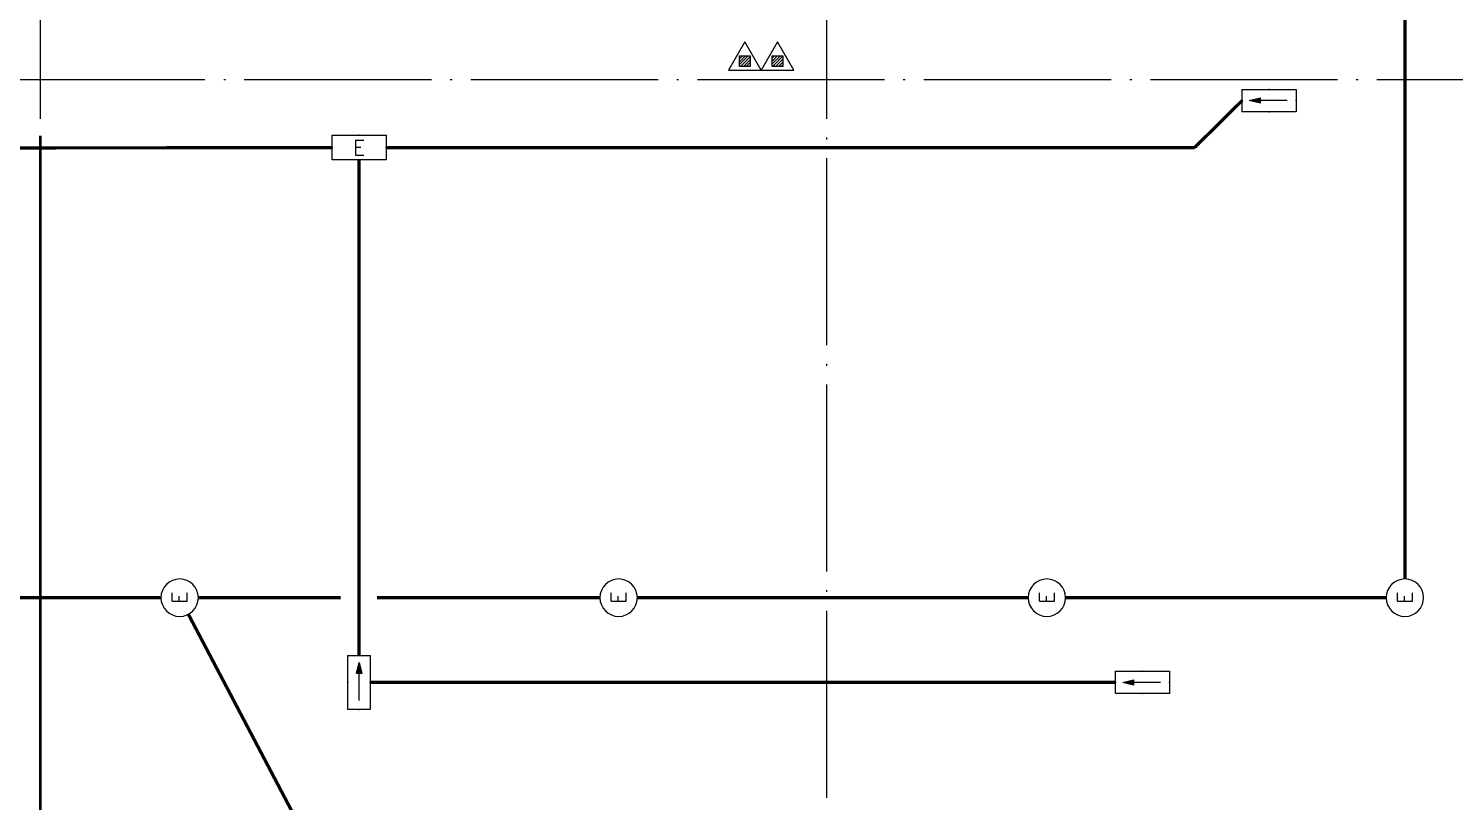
# Model space of a CAD drawing. Extents: x -2209072 to 495824, y -92434 to 572724.
# Drawn here: x 122115 to 137349, y 457302 to 465569 of the extents above; entities that cross this region are included whole.
import ezdxf
from ezdxf.enums import TextEntityAlignment as Align

# ---------------------------------------------------------------- set-up
doc = ezdxf.new("R2010")
doc.units = 0
doc.header["$LTSCALE"] = 1000
doc.header["$MEASUREMENT"] = 0
for name, pattern in [('DASH', [0.35, 0.25, -0.1]), ('X-104 6#7#平面$0$104-1112 结构$0$$AUDIT_BAD_LTYPE1', [0]), ('X-104 6#7#平面$0$DASH', [0.35, 0.25, -0.1]), ('X-104 6#7#平面$0$DOTE', [2.42, 2, -0.2, 0.02, -0.2])]:
    doc.linetypes.add(name, pattern=pattern)
doc.layers.get('0').update_dxf_attribs({"linetype": 'CONTINUOUS'})
for name, color, linetype in [('EQUIP-照明', 3, 'CONTINUOUS'), ('WIRE-应急', 2, 'DASH'), ('X-104 6#7#平面$0$A-SUR_看线', 231, 'CONTINUOUS'), ('X-104 6#7#平面$0$A_AXIS-轴线', 36, 'X-104 6#7#平面$0$DOTE'), ('X-104 6#7#平面$0$EQUIP_消防-01', 7, 'CONTINUOUS')]:
    doc.layers.add(name, color=color, linetype=linetype)
doc.styles.add('_TEL_DIM', font='SIMPLEX', dxfattribs={"width": 0.8, "height": 3.5, "bigfont": 'HZTXT'})

# ---------------------------------------------------------------- blocks, each defined once
blk = doc.blocks.new('$equip$00001838')
blk.add_circle((0, 0), 0.5)
at = {"color": 7, "style": '_TEL_DIM'}
blk.add_attdef('$TEXT$', text='', height=0.4, dxfattribs=at).set_placement((0, 0), align=Align.MIDDLE_CENTER)
at = {"color": 7, "style": '_TEL_DIM', "flags": 1}
blk.add_attdef('A', text='', height=0.00002, dxfattribs=at).set_placement((0, 0), align=Align.MIDDLE_CENTER)
blk = doc.blocks.new('$equip_U$00000189(HT0843)')
at = {"color": 2}
for p, q in [((-0.72, 0.66), (-0.72, 0)), ((0.72, 0.66), (-0.72, 0.66)), ((0.72, 0), (0.72, 0.66)), ((-0.72, 0), (0.72, 0))]:
    blk.add_line(p, q, dxfattribs=at)
at = {"color": 2, "const_width": 0.0125}
for points in [[(0.72, 0.66), (0.72, 0.66), (-0.72, 0.66)], [(-0.72, 0.66), (-0.72, 0)], [(0.72, 0), (0.72, 0.66)], [(-0.72, 0), (0.72, 0)]]:
    blk.add_lwpolyline(points, dxfattribs=at)
at = {"color": 2}
blk.add_lwpolyline([(-0.72, 0.66), (-0.72, 0)], dxfattribs=at)
for p in [(0, 0.66), (-0.72, 0.33), (0, 0), (0.72, 0.33)]:
    blk.add_point(p)
at = {"color": 7, "style": '_TEL_DIM'}
blk.add_attdef('$TEXT$', text='', height=0.4, dxfattribs=at).set_placement((0, 0.33), align=Align.MIDDLE_CENTER)
at = {"color": 7, "style": '_TEL_DIM', "flags": 1}
blk.add_attdef('A', text='', height=0.000025, dxfattribs=at).set_placement((0, 0), align=Align.MIDDLE_CENTER)
blk = doc.blocks.new('$equip$00002540')
blk.add_hatch(color=256).paths.add_polyline_path([(0.24, 0.372), (0.24, 0.228), (0.528, 0.3)])
for p, q in [((-0.72, 0.6), (-0.72, 0)), ((0.72, 0.6), (-0.72, 0.6)), ((0.72, 0), (0.72, 0.6)), ((-0.72, 0), (0.72, 0)), ((0.24, 0.372), (0.24, 0.228)), ((0.528, 0.3), (0.24, 0.372)), ((0.24, 0.228), (0.528, 0.3))]:
    blk.add_line(p, q)
at = {"color": 7}
blk.add_line((-0.48, 0.3), (0.48, 0.3), dxfattribs=at)
at = {"const_width": 0.02}
blk.add_lwpolyline([(-0.72, 0.6), (-0.72, 0), (0.72, 0), (0.72, 0.6), (-0.72, 0.6), (-0.72, 0)], dxfattribs=at)
for p in [(0, 0.6), (-0.72, 0.3), (0, 0), (0.72, 0.3)]:
    blk.add_point(p)
at = {"color": 7, "style": '_TEL_DIM', "flags": 1}
blk.add_attdef('A', text='', height=0.00002, dxfattribs=at).set_placement((0, 0), align=Align.MIDDLE_CENTER)
blk = doc.blocks.new('*U1303')
at = {"layer": 'X-104 6#7#平面$0$A_AXIS-轴线'}
for p, q in [((25200, 25700), (25200, -6500)), ((33600, 25700), (33600, -6500))]:
    blk.add_line(p, q, dxfattribs=at)
blk.add_lwpolyline([(-6500, 9600), (53815, 9600)], dxfattribs=at)
blk = doc.blocks.new('X-104 6#7#平面$0$$TWTSYS$00000546')
h = blk.add_hatch()
h.set_pattern_fill('ANSI31', color=256, scale=200, style=0)
h.set_pattern_definition([(45, (-38543.802, -6670.83), (-17.67767, 17.67767), [])])
h.paths.add_polyline_path([(-65, 174), (65, 174), (65, 44), (-65, 44)])
for points in [[(0, 344), (-198, 0), (198, 0)], [(-65, 174), (65, 174), (65, 44), (-65, 44)]]:
    blk.add_lwpolyline(points, close=True)
blk = doc.blocks.new('X-104 6#7#平面$0$灭火器2')
at = {"layer": 'X-104 6#7#平面$0$EQUIP_消防-01', "xscale": 0.88, "yscale": 0.88, "zscale": 0.88, "rotation": 90}
for p in [(-4049632, -27064), (-4049632, -27413)]:
    blk.add_blockref('X-104 6#7#平面$0$$TWTSYS$00000546', p, dxfattribs=at)
blk = doc.blocks.new('X-104 6#7#平面$0$A$C61334207')
at = {"layer": 'X-104 6#7#平面$0$EQUIP_消防-01', "rotation": 270}
blk.add_blockref('X-104 6#7#平面$0$灭火器2', (157180, -3584508), dxfattribs=at)
blk = doc.blocks.new('X-104 6#7#平面')
at = {"layer": 'X-104 6#7#平面$0$A-SUR_看线', "linetype": 'X-104 6#7#平面$0$DASH', "ltscale": 2, "const_width": 30}
blk.add_lwpolyline([(122240, 464423), (122240, 452773)], dxfattribs=at)
at = {"linetype": 'X-104 6#7#平面$0$104-1112 结构$0$$AUDIT_BAD_LTYPE1'}
blk.add_blockref('X-104 6#7#平面$0$A$C61334207', (0, 0), dxfattribs=at)
blk.add_blockref('*U1303', (97040, 455423))

msp = doc.modelspace()

# ---------------------------------------------------------------- linework, layer by layer
at = {"layer": 'WIRE-应急', "linetype": 'DASH', "const_width": 35}
for points in [[(136819, 459682), (136819, 466386)], [(134572, 464295), (135080, 464798)], [(125358, 464294), (118036, 464290)], [(125934, 464295), (134572, 464295)], [(125646, 464163), (125646, 458866)], [(123529, 459482), (120104, 459482)], [(125449, 459482), (123929, 459482)], [(126696, 459482), (125839, 459482)], [(128219, 459482), (126696, 459482)], [(132794, 459482), (128619, 459482)], [(136619, 459482), (133194, 459482)], [(126479, 454245), (123822, 459305)], [(133729, 458576), (125766, 458576)]]:
    msp.add_lwpolyline(points, dxfattribs=at)

# ---------------------------------------------------------------- block references
msp.add_blockref('X-104 6#7#平面', (0, 0))
at = {"layer": 'EQUIP-照明', "xscale": -400, "yscale": 400, "zscale": 400}
for p in [(135368, 464678), (134017, 458456)]:
    msp.add_blockref('$equip$00002540', p, dxfattribs=at)
at = {"layer": 'EQUIP-照明'}
ref = msp.add_blockref('$equip_U$00000189(HT0843)', (125646, 464427), dxfattribs=dict(at, xscale=-400, yscale=400, zscale=400, rotation=180))
ref.add_attrib('$TEXT$', 'E', dxfattribs={"layer": '0', "color": 7, "height": 160, "style": '_TEL_DIM'}).set_placement((125646, 464295), align=Align.MIDDLE_CENTER)
ref = msp.add_blockref('$equip$00001838', (123729, 459482), dxfattribs=dict(at, xscale=-400, yscale=400, zscale=400, rotation=270))
ref.add_attrib('$TEXT$', 'E', dxfattribs={"layer": '0', "color": 7, "height": 160, "rotation": 90, "style": '_TEL_DIM'}).set_placement((123729, 459482), align=Align.MIDDLE_CENTER)
ref = msp.add_blockref('$equip$00001838', (128419, 459482), dxfattribs=dict(at, xscale=-400, yscale=400, zscale=400, rotation=270))
ref.add_attrib('$TEXT$', 'E', dxfattribs={"layer": '0', "color": 7, "height": 160, "rotation": 90, "style": '_TEL_DIM'}).set_placement((128419, 459482), align=Align.MIDDLE_CENTER)
ref = msp.add_blockref('$equip$00001838', (132994, 459482), dxfattribs=dict(at, xscale=-400, yscale=400, zscale=400, rotation=270))
ref.add_attrib('$TEXT$', 'E', dxfattribs={"layer": '0', "color": 7, "height": 160, "rotation": 90, "style": '_TEL_DIM'}).set_placement((132994, 459482), align=Align.MIDDLE_CENTER)
ref = msp.add_blockref('$equip$00001838', (136819, 459482), dxfattribs=dict(at, xscale=-400, yscale=400, zscale=400, rotation=270))
ref.add_attrib('$TEXT$', 'E', dxfattribs={"layer": '0', "color": 7, "height": 160, "rotation": 90, "style": '_TEL_DIM'}).set_placement((136819, 459482), align=Align.MIDDLE_CENTER)
at = {"layer": 'EQUIP-照明', "xscale": -400, "yscale": 400, "zscale": 400, "rotation": 270}
msp.add_blockref('$equip$00002540', (125526, 458576), dxfattribs=at)

doc.saveas('drawing.dxf')
